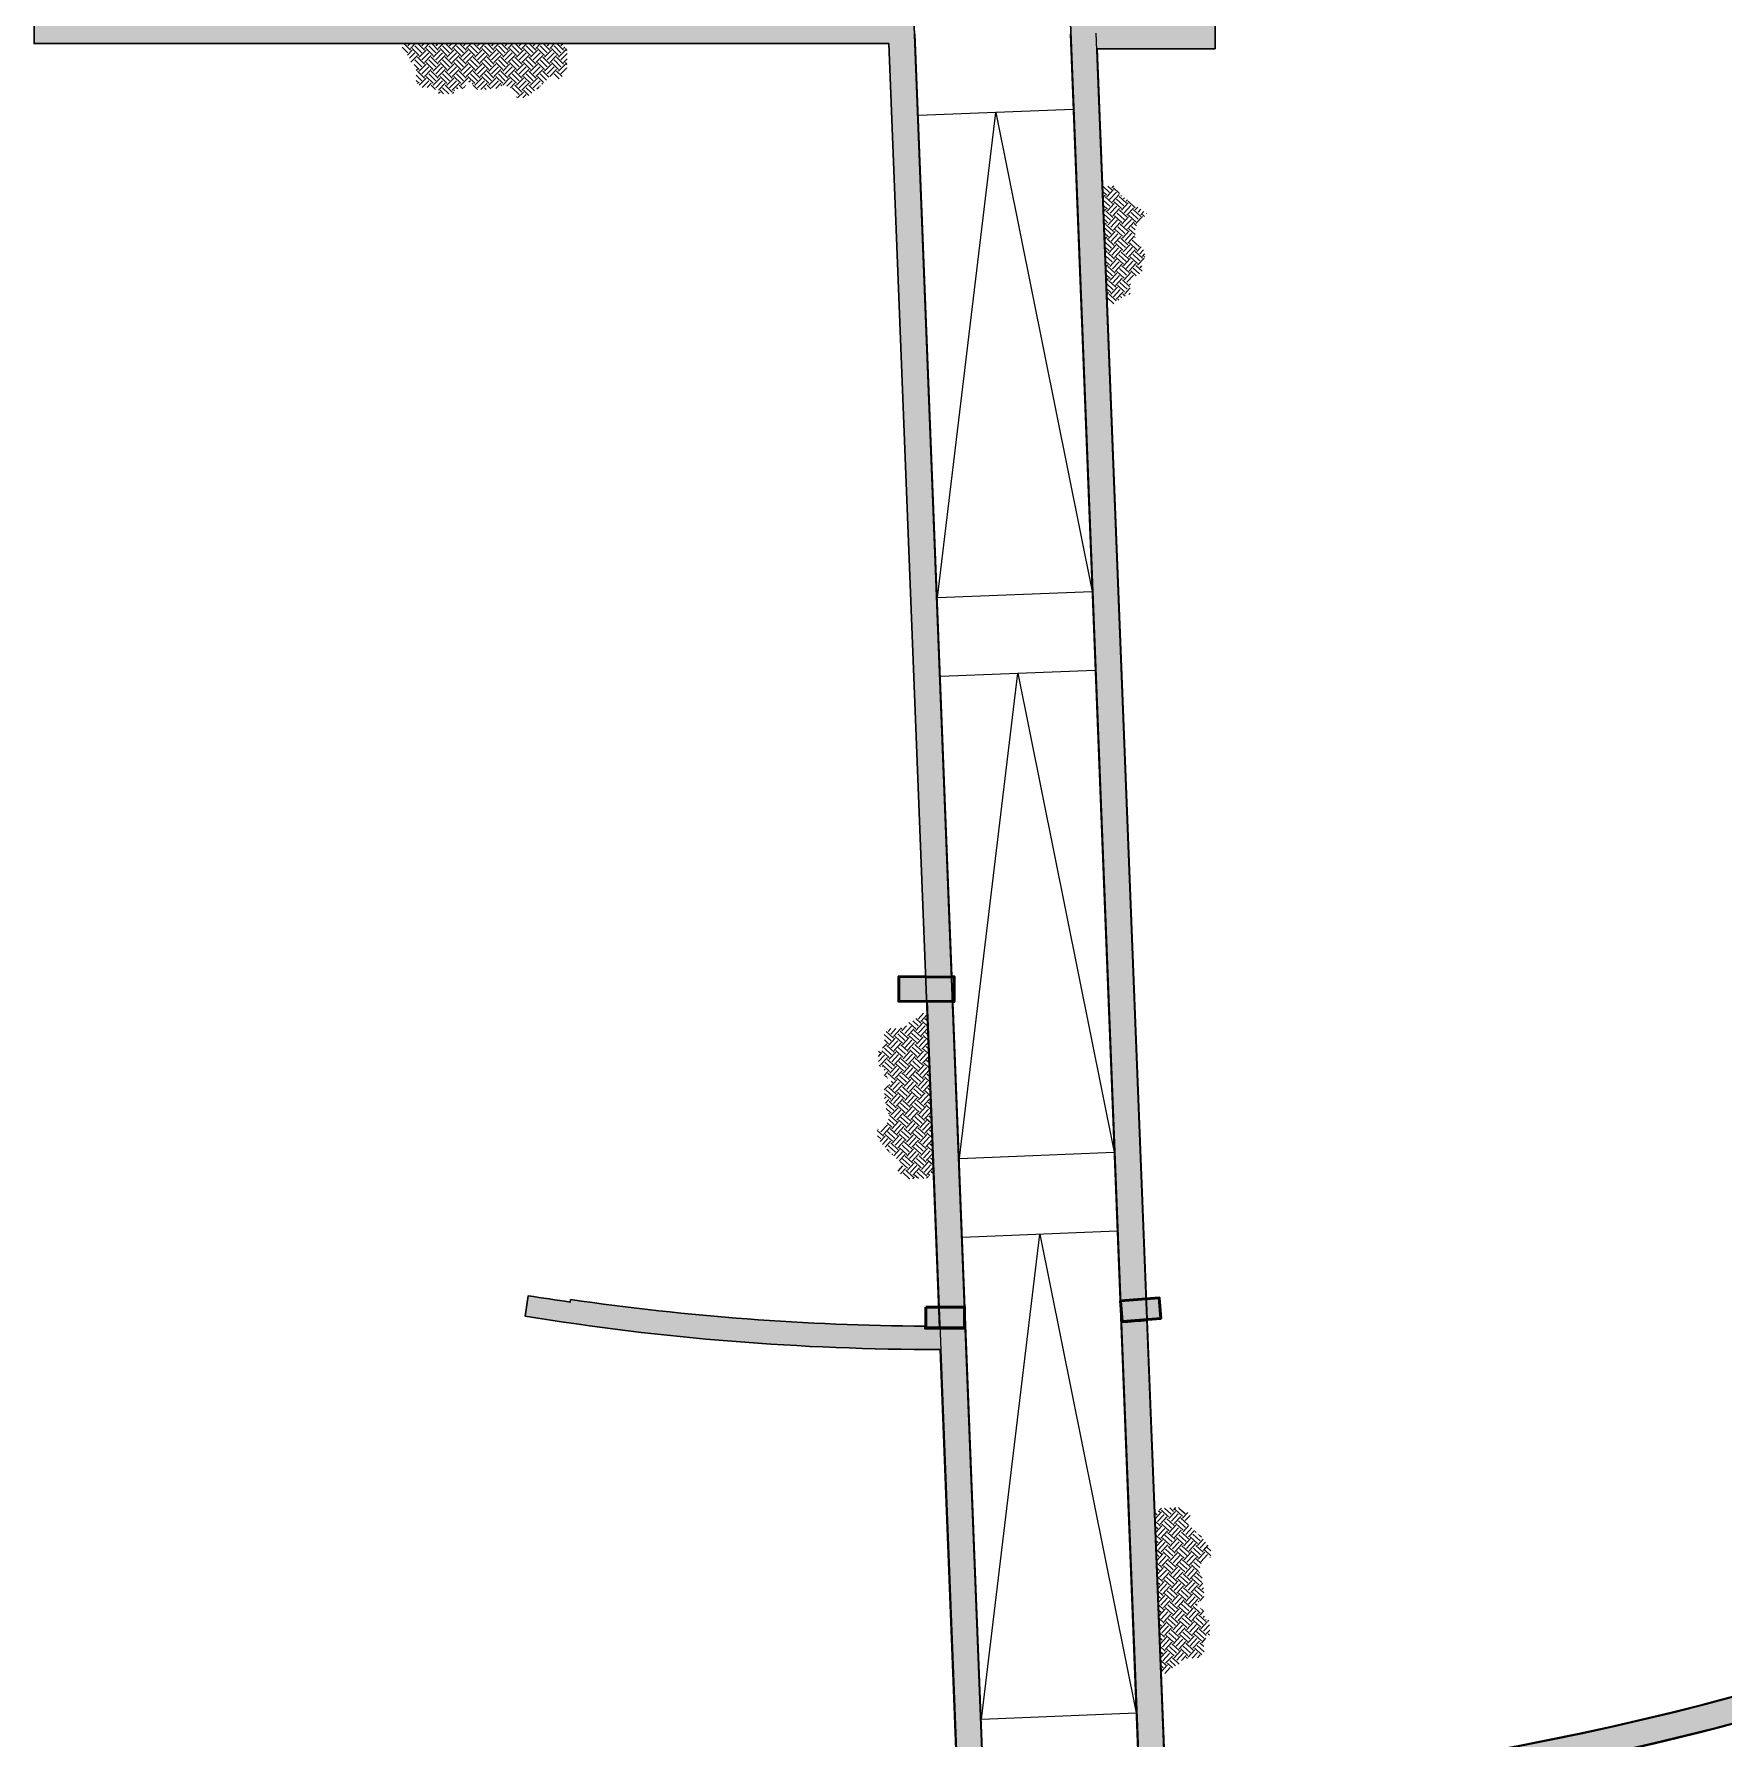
# Model space of a CAD drawing. Header units: inches. Extents: x 228171 to 360635, y 96017 to 200731.
# Drawn here: x 228171 to 260867, y 128706 to 161698 of the extents above; entities that cross this region are included whole.
import ezdxf

# ---------------------------------------------------------------- set-up
doc = ezdxf.new("R2010")
doc.units = ezdxf.units.IN
doc.header["$MEASUREMENT"] = 0
for name, color, linetype, lineweight in [('COLUMN - Lower Floor$0$A-G250-M-Walls-Concrete', 251, 'Continuous', 30), ('COLUMN - Lower Floor$0$A-G26-M-Columns-Concrete', 251, 'Continuous', 50), ('COLUMN - Lower Floor$0$A-G262-H-Columns', 251, 'Continuous', 9), ('Lower Floor$0$A-G23-M-Stairs-Concrete', 251, 'Continuous', 15), ('Lower Floor$0$A-G251-H-External-Walls', 251, 'Continuous', 5), ('Lower Floor$0$A-G312-M-Wall-Finish-Plaster', 7, 'Continuous', 15), ('Lower Floor$0$A-G331-M-Floor-Finish-Screed', 251, 'Continuous', 5)]:
    doc.layers.add(name, color=color, linetype=linetype, lineweight=lineweight)
doc.layers.add('Z-Z020-A-Xref', color=7, linetype='Continuous')

# ---------------------------------------------------------------- blocks, each defined once
blk = doc.blocks.new('COLUMN - Lower Floor')
at = {"layer": 'COLUMN - Lower Floor$0$A-G262-H-Columns'}
h = blk.add_hatch(color=256, dxfattribs=at)
edge = h.paths.add_edge_path()
edge.add_line((57700.05520215666, -70200.00069585201), (57700.05520229044, -75750.0000001164))
edge.add_line((57700.05520229044, -75750.0000001164), (45750.00388714349, -75750.00000011643))
edge.add_line((45750.00388714349, -75750.00000011643), (45750.00388710892, -79624.6460017399))
edge.add_line((45750.00388710892, -79624.6460017399), (57700.05520238385, -79624.64778613971))
edge.add_line((57700.05520238385, -79624.64778613971), (57700.05474183482, -80024.6460014892))
edge.add_line((57700.05474183482, -80024.6460014892), (45750.00388710535, -80024.6460017399))
edge.add_line((45750.00388710535, -80024.6460017399), (45750.00388702178, -90250.01226766464))
edge.add_line((45750.00388702178, -90250.01226766464), (52175.02728258244, -90250.01221705216))
edge.add_line((52175.02728258244, -90250.01221705216), (52175.02728258065, -90600.01227187972))
edge.add_line((52175.02728258065, -90600.01227187972), (51874.99184208952, -90600.04799004641))
edge.add_line((51874.99184208952, -90600.04799004641), (51875.00204531788, -91400.04715898361))
edge.add_line((51875.00204531788, -91400.04715898361), (51625.00204536445, -91400.04715898361))
edge.add_line((51625.00204536445, -91400.04715898361), (51625.00204514363, -90599.96635267093))
edge.add_line((51625.00204514363, -90599.96635267093), (49225.00204523676, -90600.01227187972))
edge.add_line((49225.00204523676, -90600.01227187972), (49225.00204503303, -93200.04740494699))
edge.add_line((49225.00204503303, -93200.04740494699), (51625.00204517273, -93200.04740508739))
edge.add_line((51625.00204517273, -93200.04740508739), (51625.00204521385, -92600.04684916866))
edge.add_line((51625.00204521385, -92600.04684916866), (51875.00204522549, -92600.04684916866))
edge.add_line((51875.00204522549, -92600.04684916866), (51875.00204521348, -93450.04740504424))
edge.add_line((51875.00204521348, -93450.04740504424), (48975.0020458363, -93450.04740499632))
edge.add_line((48975.0020458363, -93450.04740499632), (48975.00204409581, -90600.0122718215))
edge.add_line((48975.00204409581, -90600.0122718215), (45750.00015700393, -90600.01227188058))
edge.add_line((45750.00015700393, -90600.01227188058), (45750.00015697484, -95250.05022558616))
edge.add_line((45750.00015697484, -95250.05022558616), (55971.27491685789, -95250.05022558616))
edge.add_line((55971.27491685789, -95250.05022558616), (56967.19555575548, -120597.8215925596))
edge.add_arc((56348.45780743239, -42314.49914091105), 78285.76761116915, 270.086684178371, 270.45284643404295, ccw=False)
edge.add_line((56466.89820413072, -120600.1771563847), (55490.53405797432, -95750.05022558616))
edge.add_line((55490.53405797432, -95750.05022558616), (38950.0425901116, -95750.05022558616))
edge.add_line((38950.0425901116, -95750.05022558616), (38950.04274683983, -95250.05022558616))
edge.add_line((38950.04274683983, -95250.05022558616), (45250.00015697442, -95250.05022558616))
edge.add_line((45250.00015697442, -95250.05022558616), (45250.00015697444, -90600.01227187972))
edge.add_line((45250.00015697444, -90600.01227187972), (38950.04274683983, -90600.0123056002))
edge.add_line((38950.04274683983, -90600.0123056002), (38950.04274599681, -90250.0123056002))
edge.add_line((38950.04274599681, -90250.0123056002), (41074.99999794527, -90250.01229422638))
edge.add_line((41074.99999794527, -90250.01229422638), (41074.99999794527, -90050.01221705206))
edge.add_line((41074.99999794527, -90050.01221705206), (41674.99999794527, -90050.01221705206))
edge.add_line((41674.99999794527, -90050.01221705206), (41674.99999794527, -90250.0122910149))
edge.add_line((41674.99999794527, -90250.0122910149), (45250.00015697446, -90250.01227187974))
edge.add_line((45250.00015697446, -90250.01227187974), (45250.00015697442, -75250.0000001164))
edge.add_line((45250.00015697442, -75250.0000001164), (57200.0552022905, -75250.0000001164))
edge.add_line((57200.0552022905, -75250.0000001164), (57200.05520229044, -70700.00069585201))
edge.add_line((57200.05520229044, -70700.00069585201), (51499.99999992464, -70700.00069585201))
edge.add_line((51499.99999992464, -70700.00069585201), (46499.99999997868, -70700.00069585201))
edge.add_line((46499.99999997868, -70700.00069585201), (41125.08770428353, -70700.00069585201))
edge.add_line((41125.08770428353, -70700.00069585201), (41125.08770428353, -70500.00000010466))
edge.add_line((41125.08770428353, -70500.00000010466), (41125.08770428353, -65500.00000011564))
edge.add_line((41125.08770428353, -65500.00000011564), (41125.08770428359, -57152.11070315121))
edge.add_line((41125.08770428359, -57152.11070315121), (41625.08770406757, -57152.11070315121))
edge.add_line((41625.08770406757, -57152.11070315121), (41625.08770428353, -70200.00069587036))
edge.add_line((41625.08770428353, -70200.00069587036), (57700.05520216051, -70200.00069585201))
h = blk.add_hatch(color=256, dxfattribs=at)
edge = h.paths.add_edge_path()
edge.add_line((61299.99999814312, -74550.02206559292), (61799.99999814311, -74550.02206559293))
edge.add_line((61799.99999814311, -74550.02206559293), (61800.00000170481, -84500.03935296844))
edge.add_line((61800.00000170481, -84500.03935296844), (61874.97851176185, -84500.03935296844))
edge.add_line((61874.97851176185, -84500.03935296844), (61874.97851176185, -90600.01216858347))
edge.add_line((61874.97851176185, -90600.01216858347), (61799.9999997906, -90600.01216858347))
edge.add_line((61799.9999997906, -90600.01216858347), (61800.00000283601, -94211.00637985195))
edge.add_line((61800.00000283601, -94211.00637985195), (61799.99999814312, -95850.0014933641))
edge.add_line((61799.99999814312, -95850.0014933641), (59522.56694652673, -95850.0014933641))
edge.add_line((59522.56694652673, -95850.0014933641), (60488.75586658096, -120441.1516262334))
edge.add_arc((55986.38345952666, -63349.96805671575), 57268.4433057174, 274.00862933698374, 274.5091748360335, ccw=False)
edge.add_line((59989.83228527391, -120478.3059999799), (59002.53609935236, -95350.0014933641))
edge.add_line((59002.53609935236, -95350.0014933641), (61300.00000429715, -95350.0014933641))
edge.add_line((61300.00000429715, -95350.0014933641), (61299.99999811055, -90600.01216858347))
edge.add_line((61299.99999811055, -90600.01216858347), (57499.95921607479, -90600.01216861286))
edge.add_line((57499.95921607479, -90600.01216861286), (57499.95921607479, -90300.01216861284))
edge.add_line((57499.95921607479, -90300.01216861284), (57699.95933531318, -90300.01216861284))
edge.add_line((57699.95933531318, -90300.01216861284), (57699.97403022039, -84800.04402748395))
edge.add_line((57699.97403022039, -84800.04402748395), (57499.95921607724, -84800.0435746287))
edge.add_line((57499.95921607724, -84800.0435746287), (57499.9592608005, -84500.03935296838))
edge.add_line((57499.9592608005, -84500.03935296838), (61299.99999814314, -84500.03935296844))
edge.add_line((61299.99999814314, -84500.03935296844), (61299.99999814313, -74550.02206559292))
h.paths.add_polyline_path([(57999.95899150863, -84800.04265314336), (61374.97851167156, -84800.0392229885), (61374.9785117619, -90300.01213699958), (57999.96479637942, -90300.01216439776)], flags=16)
for points in [[(55683.12677882654, -113805.6005979182), (55680.03522577677, -114280.5905370744), (56750.01256240263, -114287.5546671023), (56753.10411545239, -113812.564727946)], [(59972.33303929371, -120079.7882535407), (60003.08794445981, -120478.6041707359), (60750.86778920075, -120420.9387235495), (60720.11288403464, -120022.1228063543)], [(56203.350732313, -120200.7243328911), (56204.18252199118, -120600.7234680476), (56954.18090040958, -120599.163862401), (56953.3491107314, -120199.1647272446)]]:
    blk.add_hatch(color=256, dxfattribs=at).paths.add_polyline_path(points)
h = blk.add_hatch(color=256, dxfattribs=at)
edge = h.paths.add_edge_path()
edge.add_line((106571.4027449501, -125799.3185053534), (106234.0683205308, -125430.2583901323))
edge.add_arc((102341.0462987949, -121096.8717561632), 5825.277691336474, 311.9358469682542, 312.9210573471135)
edge.add_line((106308.0024286237, -125362.6799146715), (96627.08900819754, -114771.3380799699))
edge.add_arc((56495.3209119322, -70488.6315864771), 59762.16951317318, 273.69945726336533, 312.18484493445754, ccw=False)
edge.add_line((60351.34673700081, -130126.2704545414), (60317.03077675416, -129627.4494296513))
edge.add_arc((60383.57363976126, -130250.0620803192), 626.1584986158333, 93.14673319082681, 96.10043358758338, ccw=False)
edge.add_line((60349.20176513685, -129624.8476853924), (59990.61784737064, -120498.2998416004))
edge.add_arc((56500.0000001071, -70500.00000211783), 50119.99999794934, 273.9936094258472, 274.5655538404867)
edge.add_line((60489.53433304247, -120460.9649207498), (60846.28680035006, -129540.921543872))
edge.add_line((60846.28680035006, -129540.921543872), (60848.22570328874, -129590.2699189861))
edge.add_line((60848.22570328874, -129590.2699189861), (60865.68262515709, -129588.9564758671))
edge.add_arc((56510.70640131131, -70524.85277099216), 59224.43891140279, 274.2169614198618, 312.4371350071279)
edge.add_arc((46192.77479933143, -59289.52994008036), 74478.66135809133, 312.4628601116419, 312.7308167146163)
edge.add_line((96730.63152723186, -113997.8111691909), (97070.11628814542, -114364.8659122147))
edge.add_arc((25113.18461643915, -36539.56229705857), 105993.2917613084, 312.70160766514755, 312.75633564998884, ccw=False)
edge.add_line((96995.74602546776, -114433.5624747043), (106677.3316523645, -125025.6397326253))
edge.add_arc((56499.9999999864, -70500.00000007491), 74099.9999999772, 312.6218763195522, 314.9619633340324)
edge.add_line((108861.8166622479, -122931.3852175602), (109231.813393814, -123268.511976396))
edge.add_arc((56500.00000002368, -70500.00000011356), 74599.99999992352, 312.1596275781986, 314.98006950406335, ccw=False)
edge.add_line((106571.4027449501, -125799.3185053534), (106571.4027449499, -125799.3185053533))
edge.add_line((106571.4027449499, -125799.3185053533), (106571.4027449501, -125799.3185053534))
h = blk.add_hatch(color=256, dxfattribs=at)
edge = h.paths.add_edge_path()
edge.add_line((56967.98110723976, -120617.8151328499), (57346.19725481799, -130244.0203360295))
edge.add_arc((56510.4083697551, -70350.12806076411), 59899.72349636925, 261.2517205213753, 270.79948164828824, ccw=False)
edge.add_line((47400.03738402651, -129552.982852099), (42604.29626235383, -159832.124915731))
edge.add_line((42604.29626235383, -159832.124915731), (77234.85860964074, -159832.1252536912))
edge.add_line((77234.85860964074, -159832.1252536912), (77234.85860964075, -160332.1252538372))
edge.add_line((77234.85860964075, -160332.1252538372), (42018.87155367673, -160332.1249100178))
edge.add_line((42018.87155367673, -160332.1249100178), (46984.41107809922, -128980.917063726))
edge.add_arc((56404.31440017216, -71677.7807369077), 58072.23098424174, 260.6647974007526, 270.4163825827887)
edge.add_line((56826.33593288078, -129748.478247038), (56483.3929813376, -121019.9972705292))
edge.add_arc((56401.50253278647, -71725.68532677004), 49294.37996419273, 260.7158556695141, 270.0951828432764, ccw=False)
edge.add_line((48448.8047830147, -120374.3286229091), (48511.37888362606, -119979.2515370524))
edge.add_arc((56500.00000003209, -70499.999999592), 50120.00000048651, 260.8285151572122, 261.7666080395509)
edge.add_line((49322.52777513109, -120103.4100891165), (49330.10275330433, -120053.9854449634))
edge.add_arc((56499.99999995658, -70500.00000008364), 50069.99999998911, 261.7670875173932, 269.6385278529516)
edge.add_line((56184.11651787896, -120569.0035614155), (56184.22049524322, -120619.0052107152))
edge.add_line((56184.22049524322, -120619.0052107152), (56967.98110723976, -120617.8151328499))
at = {"layer": 'COLUMN - Lower Floor$0$A-G250-M-Walls-Concrete'}
blk.add_lwpolyline([(55971.27491685789, -95250.05022558616), (56967.19555575548, -120597.8215925596, -0.001597685598916368), (56466.89820413072, -120600.1771563847), (55490.53405797432, -95750.05022558616), (38950.0425901116, -95750.05022558616), (38950.04274683983, -95250.05022558616)], format="xyb", dxfattribs=at)
for points in [[(61299.99999814312, -74550.02206559292), (61299.99999814312, -74550.02206559292), (61799.99999814311, -74550.02206559293), (61800.00000170481, -84500.03935296844), (61874.97851176185, -84500.03935296844), (61874.97851176185, -90600.01216858347), (61799.9999997906, -90600.01216858347), (61800.00000283601, -94211.00637985195), (61799.99999814312, -95850.0014933641), (59522.56694652673, -95850.0014933641), (60488.75586658096, -120441.1516262334, -0.002184045226275159), (59989.83228527391, -120478.3059999799), (59002.53609935236, -95350.0014933641), (61300.00000429715, -95350.0014933641), (61299.99999811055, -90600.01216858347), (57499.95921607479, -90600.01216861286), (57499.95921607479, -90300.01216861284), (57699.95933531318, -90300.01216861284), (57699.97403022039, -84800.04402748395), (57499.95921607724, -84800.0435746287), (57499.9592608005, -84500.03935296838), (61299.99999814314, -84500.03935296844), (61299.99999814313, -74550.02206559292)], [(106571.4027449501, -125799.3185053534), (106234.0683205308, -125430.2583901323, 0.004298817714164418), (106308.0024286237, -125362.6799146715), (96627.08900819754, -114771.3380799699, -0.1695205963096173), (60351.34673700081, -130126.2704545414), (60317.03077675416, -129627.4494296513, -0.0128886628671375), (60349.20176513685, -129624.8476853924), (59990.61784737064, -120498.2998416004, 0.002495583474221951), (60489.53433304247, -120460.9649207498), (60846.28680035006, -129540.921543872), (60848.22570328874, -129590.2699189861), (60865.68262515709, -129588.9564758671, 0.1683303593735006), (96474.22419993022, -114233.5636823191, 0.001169181776341897), (96730.63152723186, -113997.8111691909), (97070.11628814542, -114364.8659122147, -0.0002387958866543937), (96995.74602546776, -114433.5624747043), (106677.3316523645, -125025.6397326253, 0.01021091064662063), (108861.8166622479, -122931.3852175602), (109231.813393814, -123268.511976396, -0.0123071208023742), (106571.4027449501, -125799.3185053534), (106571.4027449499, -125799.3185053533)], [(56967.98110723976, -120617.8151328499), (57346.19725481799, -130244.0203360295), (57346.19725481799, -130244.0203360295), (57346.19725481799, -130244.0203360295, -0.04168408473260529), (47400.03738402651, -129552.982852099), (42604.29626235383, -159832.124915731), (77234.85860964074, -159832.1252536912), (77234.85860964075, -160332.1252538372), (42018.87155367673, -160332.1249100178), (46984.41107809922, -128980.917063726, 0.04257501351190748), (56826.33593288078, -129748.478247038), (56483.3929813376, -121019.9972705292, -0.04094789839926046), (48448.8047830147, -120374.3286229091), (48448.8047830147, -120374.3286229091), (48511.37888362606, -119979.2515370524, 0.004093225231324766), (49322.52777513109, -120103.4100891165), (49330.10275330433, -120053.9854449634, 0.03435914902387761), (56184.11651787896, -120569.0035614155), (56184.22049524322, -120619.0052107152), (56967.98110723976, -120617.8151328499)]]:
    blk.add_lwpolyline(points, format="xyb", close=True, dxfattribs=at)
at = {"layer": 'COLUMN - Lower Floor$0$A-G26-M-Columns-Concrete'}
for points in [[(56750.01256240263, -114287.5546671023), (56753.10411545239, -113812.564727946), (55683.12677882654, -113805.6005979182), (55680.03522577677, -114280.5905370744)], [(59972.33303929371, -120079.7882535407), (60003.08794445981, -120478.6041707359), (60750.86778920075, -120420.9387235495), (60720.11288403464, -120022.1228063543)], [(56203.350732313, -120200.7243328911), (56204.18252199118, -120600.7234680476), (56954.18090040958, -120599.163862401), (56953.3491107314, -120199.1647272446)]]:
    blk.add_lwpolyline(points, close=True, dxfattribs=at)

msp = doc.modelspace()

# ---------------------------------------------------------------- hatches: boundary and pattern name
at = {"layer": 'Lower Floor$0$A-G251-H-External-Walls'}
h = msp.add_hatch(dxfattribs=at)
h.set_pattern_fill('EARTH', color=256, scale=30, angle=135, style=0)
h.set_pattern_definition([(225, (169043.5262986579, 194959.9863705825), (-269.4076836320746, -4.491762748762436e-14), [190.5, -190.5]), (225, (168993.0123579769, 195010.5003112635), (-269.4076836320746, -4.491762748762436e-14), [190.5, -190.5]), (225, (168942.4984172959, 195061.0142519446), (-269.4076836320746, -4.491762748762436e-14), [190.5, -190.5]), (135, (168908.8224568419, 195061.0142519446), (-4.491762748762438e-14, 269.4076836320746), [190.5, -190.5]), (135, (168858.3085161608, 195010.5003112635), (-4.491762748762438e-14, 269.4076836320746), [190.5, -190.5]), (135, (168807.7945754798, 194959.9863705825), (-4.491762748762438e-14, 269.4076836320746), [190.5, -190.5])])
h.paths.add_polyline_path([(236328.5831828639, 160638.2685649229), (236328.5831828639, 160628.488508945), (236318.8121707212, 160628.488508945), (236318.8121707212, 160618.7049298916), (236309.0394768208, 160608.9248739138), (236299.2667829204, 160599.1412948604), (236299.2667829204, 160589.3612388825), (236289.4957707776, 160579.5776598292), (236289.4957707776, 160560.0140247979), (236279.7230768772, 160560.0140247979), (236279.7230768772, 160550.2339688201), (236260.1793708341, 160550.2339688201), (236250.4066769337, 160540.4503897667), (235996.3300895847, 160540.4503897667), (235996.3300895847, 160608.9248739138), (235986.5573956844, 160618.7049298916), (235967.0136896412, 160618.7049298916), (235967.0136896412, 160628.488508945), (235927.9245957973, 160628.488508945), (235918.1519018969, 160638.2685649229), (235908.3808897541, 160648.0521439762), (235908.3808897541, 160657.8321999541), (235898.6081958537, 160667.6157790074), (235888.8355019533, 160677.3958349853), (235879.0644898108, 160677.3958349853), (235869.2917959102, 160687.1794140387), (235869.2917959102, 160696.9594700165), (235820.4316899237, 160696.9594700165), (235820.4316899237, 160687.1794140387), (235810.6589960233, 160687.1794140387), (235810.6589960233, 160677.3958349853), (235800.8863021229, 160677.3958349853), (235800.8863021229, 160667.6157790074), (235634.7589146044, 160667.6157790074), (235634.7589146044, 160677.3958349853), (235624.9879024616, 160677.3958349853), (235624.9879024616, 160696.9594700165), (235615.2152085612, 160696.9594700165), (235615.2152085612, 160716.5231050478), (235595.6715025181, 160716.5231050478), (235595.671502518, 160736.086740079), (235585.8988086177, 160736.086740079), (235585.8988086177, 160755.6503751102), (235576.1261147173, 160765.4339541636), (235566.3551025745, 160784.9975891948), (235566.3551025745, 160990.41751856), (235556.5824086741, 160990.41751856), (235556.5824086741, 161039.3248446007), (235546.8097147737, 161049.1084236536), (235546.8097147737, 161068.6720586849), (235537.0370208733, 161078.4521146632), (235527.2660087305, 161088.2356937161), (235527.2660087306, 161117.5793847257), (235517.4933148302, 161127.3629637785), (235517.4933148302, 161156.7066547881), (235458.8605149433, 161156.7066547881), (235458.8605149433, 161205.6175039039), (235449.0878210429, 161205.6175039039), (235439.3168089002, 161215.3975598817), (235429.5441149998, 161234.964717988), (235409.998727199, 161254.5283530193), (235409.998727199, 161274.0919880505), (235390.4550211558, 161293.6556230817), (235370.9113151127, 161322.9993140913), (235361.1386212123, 161352.3465281754), (235341.5949151691, 161381.690219185), (235322.0495273683, 161391.4737982379), (235312.2785152256, 161411.0374332691), (235302.5058213252, 161420.8174892474), (235292.7331274248, 161420.8174892474), (235289.9280754977, 161513.0938675544), (238429.6013754435, 161513.0938675544), (238429.6013754435, 161459.9447593099), (238439.3740693438, 161459.9447593099), (238439.3740693438, 161440.3811242786), (238449.1450814866, 161430.6010683003), (238458.917775387, 161430.6010683003), (238458.917775387, 161420.8174892474), (238478.4631631878, 161420.8174892474), (238478.4631631878, 161411.0374332691), (238488.2341753306, 161411.0374332691), (238488.2341753305, 161049.1084236536), (238478.4631631878, 161049.1084236536), (238478.4631631878, 161039.3248446007), (238468.6904692874, 161029.5447886224), (238468.6904692874, 161019.7612095695), (238458.917775387, 161009.9811535912), (238449.1450814866, 161000.1975745383), (238449.1450814866, 160980.6339395071), (238439.3740693438, 160970.8538835287), (238429.6013754435, 160970.8538835287), (238429.6013754435, 160951.2902484975), (238419.8286815431, 160951.2902484975), (238419.8286815431, 160931.7266134663), (238410.0576694003, 160931.7266134663), (238410.0576694003, 160912.1629784351), (238400.2849754999, 160902.3793993822), (238400.2849754999, 160892.5993434038), (238390.5122815995, 160882.8157643509), (238380.7412694567, 160873.0357083726), (238380.7412694567, 160863.2521293197), (238370.9685755564, 160853.4720733414), (238370.9685755564, 160843.6884942885), (238361.195881656, 160843.6884942885), (238361.195881656, 160833.9084383101), (238302.5630817691, 160833.9084383101), (238302.5630817691, 160843.6884942885), (238292.7903878687, 160843.6884942885), (238292.7903878687, 160853.4720733414), (238283.0193757259, 160863.2521293197), (238273.2466818255, 160873.0357083726), (238273.2466818255, 160882.8157643509), (238263.4739879252, 160882.8157643509), (238253.7029757824, 160892.5993434038), (238243.930281882, 160902.3793993822), (238195.0684941377, 160902.3793993822), (238195.0684941377, 160892.5993434038), (238175.5247880945, 160892.5993434038), (238165.7520941941, 160882.8157643509), (238155.9810820514, 160873.0357083726), (238146.208388151, 160873.0357083726), (238146.208388151, 160863.2521293197), (238126.6646821078, 160863.2521293197), (238116.8919882074, 160853.4720733414), (238116.8919882074, 160843.6884942885), (238107.119294307, 160843.6884942885), (238087.5755882639, 160833.9084383101), (238087.5755882639, 160814.3448032789), (238077.8028943635, 160804.561224226), (238068.0318822207, 160804.561224226), (238048.4864944199, 160784.9975891948), (238048.4864944199, 160775.2140101414), (238038.7138005195, 160775.2140101414), (238028.9427883768, 160765.4339541636), (238028.9427883768, 160745.8703191323), (238019.1700944763, 160745.8703191323), (238009.397400576, 160736.086740079), (237999.6263884334, 160726.3066841011), (237989.8536945331, 160726.3066841011), (237980.0810006324, 160716.5231050478), (237970.3099884899, 160706.7430490699), (237960.5372945895, 160696.9594700165), (237960.5372945895, 160687.1794140387), (237950.7646006891, 160687.1794140387), (237940.9935885463, 160677.3958349853), (237940.9935885463, 160667.6157790074), (237931.220894646, 160657.8321999541), (237921.4482007456, 160657.8321999541), (237921.4482007455, 160648.0521439762), (237911.6755068451, 160638.2685649229), (237892.131800802, 160628.488508945), (237882.3591069016, 160628.488508945), (237872.5880947589, 160618.7049298916), (237862.8154008585, 160608.9248739138), (237862.8154008585, 160599.1412948604), (237843.2716948153, 160599.1412948604), (237833.4990009149, 160589.3612388825), (237823.7263070145, 160569.7976038513), (237813.9552948717, 160569.7976038513), (237804.1826009714, 160560.0140247979), (237794.409907071, 160550.2339688201), (237784.6372131706, 160540.4503897667), (237774.8662010278, 160530.6703337888), (237765.0935071274, 160530.6703337888), (237755.320813227, 160520.8867547355), (237745.5498010843, 160511.1066987576), (237735.7771071839, 160511.1066987576), (237726.0044132835, 160501.3231197043), (237716.2334011407, 160491.5430637264), (237696.6880133399, 160491.5430637264), (237686.9170011972, 160481.759484673), (237667.3716133964, 160471.9794286952), (237647.8279073535, 160471.9794286952), (237647.8279073535, 160462.1958496418), (237511.0169197785, 160462.1958496418), (237511.0169197785, 160471.9794286952), (237501.2442258781, 160471.9794286952), (237501.2442258781, 160481.759484673), (237491.4732137353, 160501.3231197043), (237481.7005198349, 160501.3231197043), (237481.7005198349, 160520.8867547355), (237471.9278259345, 160520.8867547355), (237471.9278259345, 160530.6703337888), (237462.1568137918, 160530.6703337888), (237462.1568137918, 160540.4503897667), (237452.3841198914, 160550.2339688201), (237442.611425991, 160550.2339688201), (237442.611425991, 160569.7976038513), (237432.8404138482, 160569.7976038513), (237432.8404138482, 160599.1412948604), (237423.0677199478, 160599.1412948604), (237423.0677199478, 160638.2685649229), (237403.522332147, 160638.2685649229), (237403.522332147, 160648.0521439762), (237393.7513200043, 160648.0521439762), (237393.7513200043, 160657.8321999541), (237374.2059322035, 160657.8321999541), (237374.2059322035, 160667.6157790074), (237344.88953226, 160667.6157790074), (237344.88953226, 160677.3958349853), (237335.1185201172, 160677.3958349853), (237325.3458262168, 160687.1794140387), (237315.5731323164, 160687.1794140387), (237305.8021201739, 160696.9594700165), (237305.8021201739, 160706.7430490699), (237237.3966263864, 160706.7430490699), (237217.8512385856, 160696.9594700165), (237208.0802264428, 160696.9594700165), (237188.5348386421, 160687.1794140387), (237168.9911325989, 160677.3958349853), (237159.2184386985, 160677.3958349853), (237149.4474265557, 160667.6157790074), (237139.6747326553, 160657.8321999541), (237139.6747326553, 160648.0521439762), (237022.4091328811, 160648.0521439762), (237012.6364389808, 160638.2685649229), (236973.5473451368, 160638.2685649229), (236963.7746512364, 160628.488508945), (236699.9270517447, 160628.488508945), (236699.9270517447, 160648.0521439762), (236690.1543578443, 160657.8321999541), (236680.3816639439, 160657.8321999541), (236680.3816639439, 160677.3958349853), (236670.6106518012, 160687.1794140387), (236660.8379579008, 160696.9594700165), (236651.0652640004, 160716.5231050478), (236651.0652640004, 160726.3066841011), (236641.2942518576, 160736.086740079), (236641.2942518576, 160745.8703191323), (236631.5215579572, 160745.8703191323), (236621.7488640568, 160755.6503751102), (236621.7488640568, 160765.4339541636), (236572.8887580704, 160765.4339541636), (236572.8887580704, 160755.6503751102), (236553.3433702693, 160755.6503751102), (236553.3433702693, 160745.8703191323), (236543.5723581268, 160736.086740079), (236533.7996642264, 160736.086740079), (236533.7996642264, 160716.5231050478), (236524.026970326, 160716.5231050478), (236524.026970326, 160696.9594700165), (236514.2559581833, 160696.9594700165), (236504.4832642829, 160687.1794140387), (236504.4832642828, 160657.8321999541), (236494.7105703825, 160657.8321999541), (236494.7105703825, 160648.0521439762), (236484.9395582397, 160648.0521439762), (236475.1668643393, 160638.2685649229)])
h = msp.add_hatch(dxfattribs=at)
h.set_pattern_fill('EARTH', color=256, scale=30, angle=-42.750000000251, style=0)
h.set_pattern_definition([(317.249999999749, (315284.8287920439, 243556.493256175), (269.1999800715698, 10.57689602229339), [190.5, -190.5]), (317.249999999749, (315333.3206203031, 243608.9514204426), (269.1999800715698, 10.57689602229339), [190.5, -190.5]), (317.249999999749, (315381.8124485624, 243661.4095847102), (269.1999800715698, 10.57689602229339), [190.5, -190.5]), (47.24999999974901, (315415.4624460713, 243662.731696713), (-10.57689602229339, 269.1999800715698), [190.5, -190.5]), (47.24999999974901, (315467.9206103389, 243614.2398684538), (-10.57689602229339, 269.1999800715698), [190.5, -190.5]), (47.24999999974901, (315520.3787746065, 243565.7480401945), (-10.57689602229339, 269.1999800715698), [190.5, -190.5])])
h.paths.add_polyline_path([(249242.2886946118, 156620.4977101867), (249375.9146844431, 156664.4595282714), (249384.5908530835, 156935.7749144574), (249610.1945994117, 157099.4819784101), (249604.1201758406, 157254.0863822771), (249675.2712550765, 157411.7249844123), (249632.1025834299, 157526.1637986221), (249469.2992624998, 157732.6760223273), (249479.4939344684, 157965.3429179906), (249701.2994874924, 158225.6781041541), (249184.1460672172, 158592.4650194994), (249100.0867524223, 158763.3629509509), (248849.1022068211, 158753.501741298), (248847.8038824099, 158750.8429599421), (248935.362742686, 156522.3211524345), (249035.9913239853, 156457.5491958012), (249148.7940962648, 156539.4010201216)])
h = msp.add_hatch(dxfattribs=at)
h.set_pattern_fill('EARTH', color=256, scale=30, angle=407.2499999997488, style=0)
h.set_pattern_definition([(137.2499999997487, (276268.3892130707, 210265.27679187), (-10.57689602229238, 269.1999800715699), [190.4999999999999, -190.4999999999999]), (137.2499999997487, (276316.8810413299, 210317.7349561375), (-10.57689602229238, 269.1999800715699), [190.4999999999999, -190.4999999999999]), (137.2499999997487, (276365.3728695891, 210370.1931204052), (-10.57689602229238, 269.1999800715699), [190.4999999999999, -190.4999999999999]), (47.24999999974876, (276364.0507575863, 210403.8431179141), (269.1999800715698, 10.57689602229238), [190.5, -190.5]), (47.24999999974876, (276311.5925933187, 210452.3349461734), (269.1999800715698, 10.57689602229238), [190.5, -190.5]), (47.24999999974876, (276259.1344290511, 210500.8267744326), (269.1999800715698, 10.57689602229238), [190.5, -190.5])])
h.paths.add_polyline_path([(244614.731144307, 141684.6299306164), (244604.9586283978, 141684.2459674206), (244604.5750202614, 141694.0094464671), (244594.7989839929, 141693.6253449561), (244584.6427939218, 141703.0065412679), (244574.4830834914, 141712.3875992644), (244564.7105675822, 141712.0036360686), (244554.5509231773, 141721.3830136041), (244535.0023709997, 141720.6149488973), (244534.6186968377, 141730.3801084048), (244524.8461809286, 141729.9961452091), (244524.0788986301, 141749.5247837631), (244513.9191881997, 141758.9058417596), (244503.9441881928, 142012.7865452677), (244572.3658809942, 142015.4748408992), (244581.7547227413, 142025.6239636025), (244580.9874404429, 142045.1526021566), (244590.7634767114, 142045.5367036677), (244589.2288460891, 142084.5956612368), (244598.6176878363, 142094.7447839402), (244608.0101159683, 142104.8923644978), (244617.7826318774, 142105.2763276935), (244627.1749939839, 142115.4255887122), (244636.5638357311, 142125.5747114155), (244636.1802275947, 142135.3381904618), (244645.5725897012, 142145.4874514806), (244655.3451056103, 142145.8714146764), (244653.4268668515, 142194.6938512919), (244643.6543509424, 142194.3098880961), (244643.2706767804, 142204.0750476037), (244633.494640512, 142203.6909460927), (244633.11096635, 142213.4561056002), (244623.3384504409, 142213.0721424044), (244616.8163198151, 142379.0714517278), (244626.5888357242, 142379.4554149235), (244626.2052275878, 142389.2188939701), (244645.7537797654, 142389.9869586769), (244645.3701056034, 142399.7521181845), (244664.9186577811, 142400.5201828913), (244664.1513754826, 142420.0488214454), (244683.6999276603, 142420.8168861522), (244683.3162534983, 142430.5820456597), (244702.8648056759, 142431.3501103666), (244712.2571677824, 142441.4993713852), (244731.4221118236, 142452.0309151385), (244936.6836698678, 142460.0956637177), (244936.2999957059, 142469.8608232253), (244985.1696159707, 142471.7809158347), (244994.5619780768, 142481.9301768533), (245014.1105302544, 142482.6982415601), (245023.4993720021, 142492.8473642635), (245032.8918001336, 142502.9949448211), (245062.2128682208, 142504.1469727236), (245071.6052303269, 142514.2962337422), (245100.9262984141, 142515.4482616448), (245098.6243854934, 142574.0358577679), (245147.4975261171, 142575.9560886926), (245147.1138519551, 142585.7212482002), (245156.5027597278, 142595.8686904424), (245175.6711581023, 142606.4020529721), (245194.4523619561, 142626.700436694), (245214.0009141337, 142627.4685014008), (245232.7821840129, 142647.7652046618), (245261.3359698017, 142668.4458711184), (245290.2768840854, 142679.3631968438), (245318.8306698742, 142700.0438633005), (245327.8393578183, 142719.9582838267), (245347.0043018594, 142730.48982758), (245356.3931436071, 142740.6389502834), (245356.0094694452, 142750.4041097909), (245448.1045801868, 142756.8297527354), (245571.3675754726, 139619.5770271194), (245518.2594432643, 139617.4904029222), (245518.6431174263, 139607.7252434146), (245499.0945652487, 139606.9571787078), (245489.7056574755, 139596.8097364655), (245490.0893316375, 139587.0445769579), (245480.3132953695, 139586.6604754469), (245481.0806436934, 139567.1301564318), (245471.3081277838, 139566.746193236), (245471.6917359202, 139556.9827141895), (245110.0417604546, 139542.7734479557), (245109.6581523181, 139552.5369270022), (245099.8821160501, 139552.1528254912), (245089.7259259785, 139561.534021803), (245079.9498897105, 139561.1499202919), (245069.7936996389, 139570.5311166037), (245059.633989209, 139579.9121746003), (245040.0854370314, 139579.1441098934), (245029.9293129853, 139588.5236257442), (245029.5456388233, 139598.2887852517), (245009.9970866457, 139597.5207205449), (245009.6134124837, 139607.2858800525), (244990.0648603061, 139606.5178153457), (244989.6812521697, 139616.2812943922), (244970.132699992, 139615.5132296854), (244959.9729895621, 139624.8942876819), (244950.2004736525, 139624.5103244861), (244940.0407632225, 139633.8913824827), (244929.8846391764, 139643.2708983334), (244920.1086029084, 139642.8867968224), (244909.9524128369, 139652.2679931342), (244900.1763765689, 139651.8838916231), (244899.7927024069, 139661.6490511306), (244890.0201864973, 139661.2650879349), (244887.7182735765, 139719.8526840579), (244897.4907894861, 139720.2366472537), (244897.1071153242, 139730.0018067613), (244906.8831515922, 139730.3859082723), (244916.2720593654, 139740.5333505146), (244925.6644214714, 139750.6826115332), (244935.436937381, 139751.066574729), (244935.053263219, 139760.8317342366), (244944.4456913506, 139770.9793147941), (244953.8345330983, 139781.1284374974), (244951.916228314, 139829.9525545742), (244942.1437124044, 139829.5685913785), (244941.3764301059, 139849.0972299325), (244931.216719676, 139858.478287929), (244921.0605956299, 139867.8578037798), (244920.6769214679, 139877.6229632873), (244910.9008851999, 139877.2388617763), (244910.1336029015, 139896.7675003304), (244899.97741283, 139906.1486966422), (244890.2013765619, 139905.7645951312), (244889.8177024, 139915.5297546387), (244879.277904192, 139934.674429997), (244859.7293520143, 139933.9063652902), (244849.5696415844, 139943.2874232867), (244849.1860334479, 139953.0509023332), (244828.8701329464, 139971.8131566416), (244819.0940966779, 139971.4290551305), (244818.7104225159, 139981.1942146381), (244808.5542984703, 139990.5737304888), (244789.0057462927, 139989.805665782), (244788.6220721308, 139999.5708252896), (244778.4623617003, 140008.9518832861), (244768.3062376547, 140018.3313991366), (244767.9225634928, 140028.0965586441), (244757.7628530623, 140037.4776166409), (244747.6067290167, 140046.8571324914), (244737.4470185863, 140056.2381904879), (244727.6745026771, 140055.8542272921), (244727.2908285152, 140065.6193867997), (244717.1311841102, 140074.9987643352), (244707.3586682011, 140074.6148011394), (244697.1989577707, 140083.9958591359), (244696.8152836087, 140093.7610186435), (244687.0427676996, 140093.3770554478), (244676.8830572692, 140102.7581134443), (244666.3432590616, 140121.9027888025), (244665.9595848996, 140131.6679483101), (244655.7999404947, 140141.0473258456), (244645.6437504236, 140150.4285221574), (244635.8677141551, 140150.0444206463), (244635.1004318567, 140169.5730592004), (244624.9442417856, 140178.9542555122), (244605.012015446, 140187.951350313), (244604.6284073096, 140197.7148293595), (244594.4686968791, 140207.095887356), (244584.312506808, 140216.4770836678), (244574.1527963776, 140225.8581416643), (244563.996672332, 140235.2376575151), (244563.61299817, 140245.0028170226), (244553.4532877396, 140254.3838750191), (244543.297163694, 140263.7633908699), (244542.913489532, 140273.5285503774), (244532.7537791016, 140282.9096083739), (244522.597655056, 140292.2891242247), (244521.8303067321, 140311.8194432398), (244511.6706623272, 140321.1988207753), (244501.1307980941, 140340.3451765947), (244500.3635157956, 140359.8738151485), (244490.5874795272, 140359.4897136374), (244485.2163053618, 140496.1952248992), (244494.9923416302, 140496.5793264103), (244494.6086674683, 140506.3444859178), (244504.3811833774, 140506.7284491136), (244523.5461274186, 140517.2599928669), (244523.1624532566, 140527.0251523745), (244542.7110054343, 140527.7932170813), (244542.3273312723, 140537.5583765889), (244552.1033675408, 140537.9424780999), (244551.7197594043, 140547.7059571464), (244561.4922753135, 140548.0899203422), (244570.88463742, 140558.2391813608), (244570.500963258, 140568.0043408684), (244590.0495154357, 140568.7724055752), (244589.6659072992, 140578.5358846217), (244618.986975386, 140579.6879125243), (244618.603301224, 140589.4530720318), (244657.7004055792, 140590.9892014455), (244656.9330572553, 140610.5195204606), (244666.7090935238, 140610.9036219717), (244666.3254853874, 140620.6671010182), (244676.0980012965, 140621.0510642139), (244675.3306529726, 140640.5813832291), (244685.106689241, 140640.9654847401), (244683.9557327807, 140670.2592828018), (244693.7282486898, 140670.6432459975), (244693.3446405534, 140680.406725044), (244702.7370026599, 140690.5559860627), (244702.3533284979, 140700.3211455703), (244711.7422362706, 140710.4685878123), (244721.5182725391, 140710.8526893233), (244718.8326854564, 140779.2054449542), (244708.289300864, 140798.3516624582), (244707.9056927275, 140808.1151415047), (244697.3658284945, 140827.2614973242), (244686.8225099276, 140846.4060343672), (244686.4388357656, 140856.1711938747), (244676.28271172, 140865.5507097255), (244666.1230012896, 140874.931767722), (244656.3504853804, 140874.5478045262), (244651.7466595389, 140991.7229967728), (244641.5869491085, 141001.1040547693), (244640.0523184862, 141040.1630123385), (244629.8961284151, 141049.5442086503), (244619.5375202717, 141313.1883912049), (244639.0860724493, 141313.9564559117), (244648.4749141965, 141324.105578615), (244648.0912400346, 141333.8707381226), (244667.6397922122, 141334.6388028294), (244677.0322203442, 141344.786383387), (244686.4210620914, 141354.9355060903), (244705.5859401071, 141365.4687303047), (244715.3619763755, 141365.8528318158), (244724.7508841482, 141376.0002740581), (244734.5269204167, 141376.3843755691), (244734.1432462547, 141386.1495350767), (244743.5320880019, 141396.29865778), (244753.3081242704, 141396.6827592911), (244751.3898855116, 141445.5051959066), (244741.6138492431, 141445.1210943955), (244740.8465009192, 141464.6514134109), (244731.0739850101, 141464.2674502151), (244720.9143406052, 141473.6468277503), (244720.5306664432, 141483.4119872579), (244700.9821142656, 141482.6439225511), (244700.5984401036, 141492.4090820586), (244681.049887926, 141491.6410173518), (244680.6662797896, 141501.4044963983), (244670.5100897185, 141510.7856927101), (244641.1855012724, 141509.6335264923), (244640.8018271104, 141519.3986859998), (244631.0293112012, 141519.0147228041), (244630.6457030648, 141528.7782018506), (244620.4859926343, 141538.1592598471)])
h = msp.add_hatch(dxfattribs=at)
h.set_pattern_fill('EARTH', color=256, scale=30, angle=423.5505332806225, style=0)
h.set_pattern_definition([(317.2499999997484, (219158.3196825625, 62461.60301173085), (10.57689602229122, -269.1999800715699), [190.4999999999999, -190.4999999999999]), (317.2499999997484, (219109.8278543033, 62409.14484746326), (10.57689602229122, -269.1999800715699), [190.4999999999999, -190.4999999999999]), (317.2499999997484, (219061.3360260441, 62356.68668319566), (10.57689602229122, -269.1999800715699), [190.4999999999999, -190.4999999999999]), (227.2499999997485, (219062.6581380469, 62323.03668568664), (-269.1999800715699, -10.57689602229123), [190.5, -190.5]), (227.2499999997485, (219115.1163023144, 62274.54485742744), (-269.1999800715699, -10.57689602229123), [190.5, -190.5]), (227.2499999997485, (219167.574466582, 62226.0530291683), (-269.1999800715699, -10.57689602229123), [190.5, -190.5])])
h.paths.add_polyline_path([(250811.9777513265, 131042.2498729843), (250821.7502672357, 131042.6338361801), (250822.1338753722, 131032.8703571335), (250831.9099116406, 131033.2544586446), (250842.0661017117, 131023.8732623328), (250852.2258121422, 131014.4922043363), (250861.9983280513, 131014.876167532), (250872.1579724562, 131005.4967899966), (250891.7065246339, 131006.2648547034), (250892.0901987958, 130996.4996951958), (250901.862714705, 130996.8836583916), (250902.6299970034, 130977.3550198376), (250912.7897074338, 130967.973961841), (250922.7647074407, 130714.093258333), (250854.3430146394, 130711.4049627014), (250844.9541728922, 130701.2558399981), (250845.7214551906, 130681.7272014441), (250835.9454189221, 130681.343099933), (250837.4800495445, 130642.2841423638), (250828.0912077973, 130632.1350196605), (250818.6987796653, 130621.9874391029), (250808.9262637561, 130621.6034759071), (250799.5339016496, 130611.4542148885), (250790.1450599024, 130601.3050921852), (250790.5286680389, 130591.5416131389), (250781.1363059323, 130581.39235212), (250771.3637900232, 130581.0083889243), (250773.282028782, 130532.1859523088), (250783.0545446911, 130532.5699155046), (250783.4382188531, 130522.804755997), (250793.2142551216, 130523.188857508), (250793.5979292835, 130513.4236980005), (250803.3704451926, 130513.8076611962), (250809.8925758184, 130347.8083518729), (250800.1200599093, 130347.4243886771), (250800.5036680458, 130337.6609096306), (250780.9551158682, 130336.8928449238), (250781.3387900301, 130327.1276854162), (250761.7902378525, 130326.3596207094), (250762.5575201509, 130306.8309821553), (250743.0089679733, 130306.0629174485), (250743.3926421352, 130296.2977579409), (250723.8440899576, 130295.5296932341), (250714.4517278511, 130285.3804322155), (250695.2867838099, 130274.8488884621), (250490.0252257657, 130266.784139883), (250490.4088999277, 130257.0189803754), (250441.5392796628, 130255.098887766), (250432.1469175567, 130244.9496267473), (250412.5983653791, 130244.1815620406), (250403.2095236315, 130234.0324393372), (250393.8170954999, 130223.8848587796), (250364.4960274127, 130222.7328308771), (250355.1036653067, 130212.5835698584), (250325.7825972194, 130211.4315419558), (250328.0845101402, 130152.8439458328), (250279.2113695164, 130150.9237149081), (250279.5950436784, 130141.1585554005), (250270.2061359057, 130131.0111131583), (250251.0377375312, 130120.4777506286), (250232.2565336775, 130100.1793669066), (250212.7079814998, 130099.4113021998), (250193.9267116206, 130079.1145989389), (250165.3729258318, 130058.4339324822), (250136.4320115481, 130047.5166067568), (250107.8782257593, 130026.8359403002), (250098.8695378152, 130006.921519774), (250079.7045937741, 129996.3899760207), (250070.3157520264, 129986.2408533173), (250070.6994261884, 129976.4756938098), (249978.6043154467, 129970.0500508652), (249855.3413201609, 133107.3027764813), (249908.4494523692, 133109.3894006785), (249908.0657782072, 133119.154560186), (249927.6143303849, 133119.9226248928), (249937.003238158, 133130.0700671352), (249936.6195639961, 133139.8352266427), (249946.3956002641, 133140.2193281538), (249945.6282519402, 133159.7496471689), (249955.4007678498, 133160.1336103646), (249955.0171597133, 133169.8970894112), (250316.667135179, 133184.1063556449), (250317.0507433154, 133174.3428765984), (250326.8267795834, 133174.7269781095), (250336.982969655, 133165.3457817977), (250346.759005923, 133165.7298833088), (250356.9151959946, 133156.3486869969), (250367.0749064245, 133146.9676290004), (250386.6234586021, 133147.7356937072), (250396.7795826483, 133138.3561778565), (250397.1632568102, 133128.5910183489), (250416.7118089878, 133129.3590830558), (250417.0954831498, 133119.5939235482), (250436.6440353274, 133120.361988255), (250437.0276434639, 133110.5985092085), (250456.5761956415, 133111.3665739153), (250466.7359060715, 133101.9855159188), (250476.5084219811, 133102.3694791146), (250486.6681324111, 133092.988421118), (250496.8242564571, 133083.6089052673), (250506.6002927251, 133083.9930067783), (250516.7564827967, 133074.6118104665), (250526.5325190647, 133074.9959119776), (250526.9161932266, 133065.23075247), (250536.6887091362, 133065.6147156658), (250538.990622057, 133007.0271195428), (250529.2181061474, 133006.643156347), (250529.6017803094, 132996.8779968394), (250519.8257440413, 132996.4938953284), (250510.4368362682, 132986.3464530861), (250501.0444741621, 132976.1971920675), (250491.2719582525, 132975.8132288717), (250491.6556324145, 132966.0480693641), (250482.2632042829, 132955.9004888065), (250472.8743625353, 132945.7513661032), (250474.7926673196, 132896.9272490264), (250484.5651832292, 132897.3112122223), (250485.3324655276, 132877.7825736682), (250495.4921759576, 132868.4015156716), (250505.6483000036, 132859.0219998209), (250506.0319741656, 132849.2568403133), (250515.8080104336, 132849.6409418244), (250516.575292732, 132830.1123032703), (250526.7314828036, 132820.7311069585), (250536.5075190716, 132821.1152084696), (250536.8911932335, 132811.3500489619), (250547.4309914416, 132792.2053736037), (250566.9795436192, 132792.9734383105), (250577.1392540492, 132783.5923803139), (250577.5228621856, 132773.8289012675), (250597.8387626871, 132755.0666469591), (250607.6147989556, 132755.4507484702), (250607.9984731176, 132745.6855889626), (250618.1545971632, 132736.3060731119), (250637.7031493408, 132737.0741378187), (250638.0868235028, 132727.3089783111), (250648.2465339332, 132717.9279203146), (250658.4026579788, 132708.5484044641), (250658.7863321408, 132698.7832449565), (250668.9460425712, 132689.4021869598), (250679.1021666168, 132680.0226711092), (250689.2618770472, 132670.6416131128), (250699.0343929564, 132671.0255763085), (250699.4180671184, 132661.2604168009), (250709.5777115233, 132651.8810392655), (250719.3502274324, 132652.2650024613), (250729.5099378628, 132642.8839444648), (250729.8936120248, 132633.1187849572), (250739.666127934, 132633.5027481529), (250749.8258383644, 132624.1216901564), (250760.365636572, 132604.9770147981), (250760.7493107339, 132595.2118552905), (250770.9089551388, 132585.8324777551), (250781.0651452099, 132576.4512814433), (250790.8411814784, 132576.8353829543), (250791.6084637769, 132557.3067444003), (250801.7646538479, 132547.9255480885), (250821.6968801875, 132538.9284532877), (250822.080488324, 132529.1649742412), (250832.2401987544, 132519.7839162447), (250842.3963888255, 132510.4027199329), (250852.5560992559, 132501.0216619364), (250862.7122233016, 132491.6421460856), (250863.0958974635, 132481.876986578), (250873.255607894, 132472.4959285815), (250883.4117319396, 132463.1164127308), (250883.7954061015, 132453.3512532233), (250893.9551165319, 132443.9701952267), (250904.1112405776, 132434.5906793759), (250904.8785889015, 132415.0603603609), (250915.0382333064, 132405.6809828253), (250925.5780975395, 132386.534627006), (250926.3453798379, 132367.0059884522), (250936.1214161063, 132367.3900899632), (250941.4925902718, 132230.6845787015), (250931.7165540033, 132230.3004771904), (250932.1002281652, 132220.5353176829), (250922.3277122561, 132220.1513544871), (250903.1627682149, 132209.6198107338), (250903.5464423769, 132199.8546512262), (250883.9978901993, 132199.0865865194), (250884.3815643612, 132189.3214270118), (250874.6055280927, 132188.9373255008), (250874.9891362292, 132179.1738464542), (250865.2166203201, 132178.7898832585), (250855.8242582135, 132168.6406222399), (250856.2079323755, 132158.8754627323), (250836.6593801979, 132158.1073980255), (250837.0429883343, 132148.3439189789), (250807.7219202476, 132147.1918910764), (250808.1055944095, 132137.4267315688), (250769.0084900543, 132135.8906021552), (250769.7758383782, 132116.3602831401), (250759.9998021097, 132115.976181629), (250760.3834102462, 132106.2127025825), (250750.610894337, 132105.8287393868), (250751.378242661, 132086.2984203716), (250741.6022063925, 132085.9143188606), (250742.7531628529, 132056.6205207989), (250732.9806469437, 132056.2365576032), (250733.3642550801, 132046.4730785566), (250723.9718929736, 132036.323817538), (250724.3555671356, 132026.5586580304), (250714.9666593629, 132016.4112157884), (250705.1906230944, 132016.0271142774), (250707.8762101771, 131947.6743586464), (250718.4195947695, 131928.5281411425), (250718.803202906, 131918.764662096), (250729.3430671391, 131899.6183062765), (250739.8863857059, 131880.4737692335), (250740.2700598679, 131870.7086097259), (250750.4261839135, 131861.3290938752), (250760.5858943439, 131851.9480358787), (250770.3584102531, 131852.3319990744), (250774.9622360946, 131735.1568068278), (250785.121946525, 131725.7757488313), (250786.6565771473, 131686.7167912621), (250796.8127672184, 131677.3355949503), (250807.1713753618, 131413.6914123957), (250787.6228231842, 131412.9233476889), (250778.233981437, 131402.7742249857), (250778.6176555989, 131393.0090654781), (250759.0691034213, 131392.2410007712), (250749.6766752893, 131382.0934202137), (250740.2878335421, 131371.9442975103), (250721.1229555264, 131361.4110732959), (250711.346919258, 131361.0269717849), (250701.9580114853, 131350.8795295426), (250692.1819752168, 131350.4954280315), (250692.5656493788, 131340.730268524), (250683.1768076316, 131330.5811458206), (250673.4007713631, 131330.1970443096), (250675.3190101219, 131281.3746076941), (250685.0950463904, 131281.7587092052), (250685.8623947143, 131262.2283901898), (250695.6349106235, 131262.6123533856), (250705.7945550283, 131253.2329758504), (250706.1782291903, 131243.4678163428), (250725.7267813679, 131244.2358810496), (250726.1104555299, 131234.470721542), (250745.6590077075, 131235.2387862489), (250746.042615844, 131225.4753072024), (250756.1988059151, 131216.0941108906), (250785.5233943612, 131217.2462771084), (250785.9070685231, 131207.4811176009), (250795.6795844323, 131207.8650807966), (250796.0631925687, 131198.1016017501), (250806.2229029992, 131188.7205437535)])

# ---------------------------------------------------------------- linework, layer by layer
for p, q in [((228170.6776449991, 162013.0938675544), (228170.6774882709, 161513.0938675544)), ((228170.6774882709, 161513.0938675544), (244711.1689561336, 161513.0938675544)), ((244711.1689561336, 161513.0938675544), (245420.7056584707, 143454.178877131)), ((244903.7616769858, 143457.5434952224), (244900.6701239361, 142982.5535560662)), ((245420.7056584707, 143454.178877131), (244903.7616769858, 143457.5434952224)), ((244900.6701239361, 142982.5535560662), (245454.2505665649, 142982.5535560662)), ((245423.9844938607, 137062.9663451571), (245404.7514160382, 136694.1405317251)), ((245686.832713206, 137062.9663451571), (245423.9844938607, 137062.9663451571))]:
    msp.add_line(p, q)
at = {"layer": 'Lower Floor$0$A-G23-M-Stairs-Concrete'}
for p, q in [((245647.6718653278, 150795.2900783258), (246777.5641253215, 160180.9014064709)), ((246777.5641253215, 160180.9014064709), (248640.3373884348, 150913.5057690936)), ((246074.0351792856, 139943.6625697025), (247203.9545599773, 149328.5751589574)), ((247203.9545599773, 149328.5751589574), (249066.7785345643, 140059.8803556726)), ((246500.4774352859, 129090.0366196927), (247628.28393286, 138476.8673059898)), ((247628.28393286, 138476.8673059898), (249493.1412064104, 129208.252241254))]:
    msp.add_line(p, q, dxfattribs=at)
at = {"layer": 'Lower Floor$0$A-G312-M-Wall-Finish-Plaster'}
for p, q in [((245935.6237408599, 143466.4548071151), (245219.2968143525, 161698.1195080451)), ((248216.6068171864, 161698.14261356), (249548.7175331263, 127793.7437270004)), ((248716.2213334247, 161717.7725693409), (250054.503178402, 127656.308344324)), ((246062.5988456731, 127499.1179407579), (245454.2505665649, 142982.5535560662)), ((246556.0567982737, 127675.4422769959), (245955.4696192157, 142961.345496702))]:
    msp.add_line(p, q, dxfattribs=at)
msp.add_lwpolyline([(245955.4696192157, 142961.345496702), (245985.5540572636, 142961.1900161296), (245988.8408692485, 143466.1797735723), (245935.6237408599, 143466.4548071151)], dxfattribs=at)
for radius, start, end in [(59264.05873497017, 274.1952409642775, 312.7675649777595), (59764.05873497017, 274.5603777396617, 301.3920129674539)]:
    msp.add_arc((245719.0196802598, 186761.5724125889), radius, start, end, dxfattribs=at)
at = {"layer": 'Lower Floor$0$A-G331-M-Floor-Finish-Screed'}
for p, q in [((248273.9095902173, 160239.6932153086), (245281.2186604258, 160122.1095976332)), ((245647.7503852734, 150793.2916202657), (248640.4159083803, 150911.5073110335)), ((245707.6218451063, 149269.4673154176), (248700.2872748482, 149387.6830024972)), ((246074.1136992312, 139941.6641116424), (249066.7785574566, 140059.8797761461)), ((246133.9851590641, 138417.8398067943), (249126.6499239245, 138536.0554676099)), ((246500.4770131889, 129090.0366030191), (249493.1412065329, 129208.2522412588))]:
    msp.add_line(p, q, dxfattribs=at)

# ---------------------------------------------------------------- block references
at = {"layer": 'Z-Z020-A-Xref'}
msp.add_blockref('COLUMN - Lower Floor', (189220.6348981593, 257263.1440931406), dxfattribs=at)

doc.saveas('drawing.dxf')
